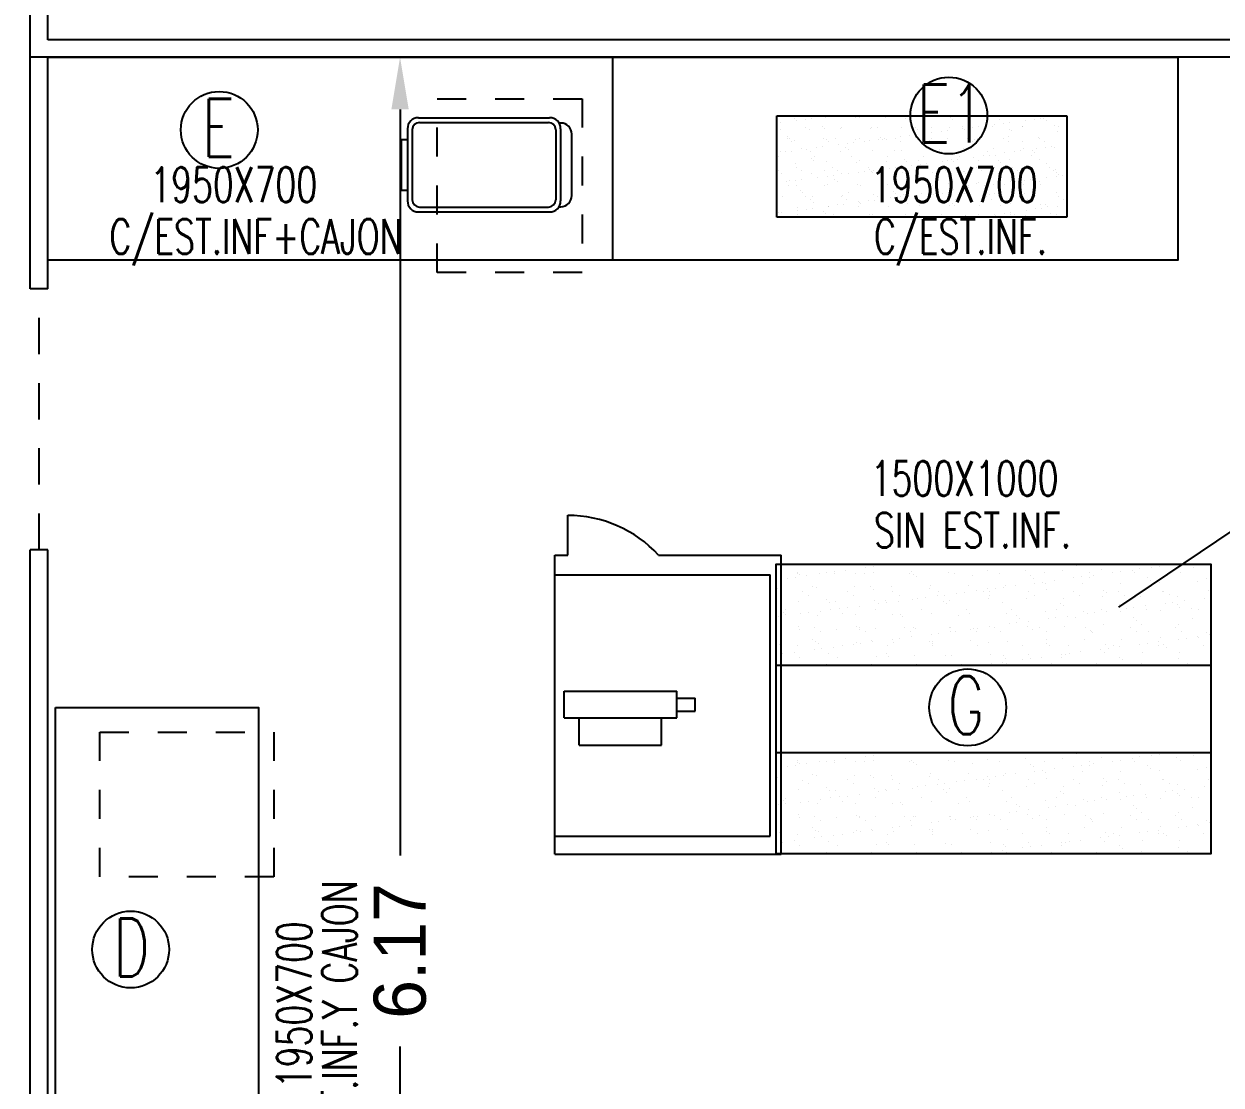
# Model space of a CAD drawing. Header units: metres. Extents: x 95 to 486, y 2972 to 3465.
# Drawn here: x 186.815 to 190.947, y 3235.256 to 3238.919 of the extents above; entities that cross this region are included whole.
import ezdxf

# ---------------------------------------------------------------- set-up
doc = ezdxf.new("R2010")
doc.units = ezdxf.units.M
doc.linetypes.add('HIDDEN', pattern=[0.375, 0.25, -0.125])
doc.linetypes.add('HIDDEN2', pattern=[0.1875, 0.125, -0.0625])
for name, color, linetype in [('0_CAMARAS', 4, 'Continuous'), ('0_HOJA-CARATULA', 7, 'Continuous'), ('C_COTAS', 5, 'Continuous'), ('E_INOXIGAS', 1, 'Continuous'), ('T_ITEMS', 142, 'Continuous')]:
    doc.layers.add(name, color=color, linetype=linetype)
doc.styles.add('ROMANS', font='romans.shx', dxfattribs={"width": 0.8, "height": 0.15})
doc.dimstyles.new('STANDARD$0', dxfattribs={"dimtxt": 0.2, "dimasz": 0.18, "dimexe": 0.18, "dimexo": 0.0625, "dimgap": 0.09, "dimtad": 0, "dimzin": 0, "dimdsep": 46, "dimtxsty": 'ROMANS', "dimblk": 'OBLIQUE', "dimsah": 1, "dimcen": 0.09, "dimse1": 1, "dimse2": 1, "dimadec": 0, "dimazin": 0, "dimtfac": 1, "dimtofl": 0, "dimtmove": 0, "dimatfit": 3, "dimldrblk": 'OBLIQUE', "dimfxl": 1, "dimtolj": 1, "dimtzin": 0, "dimarcsym": 0})

# ---------------------------------------------------------------- blocks, each defined once
blk = doc.blocks.new('*D205')
at = {"layer": 'C_COTAS', "color": 0, "lineweight": -2, "transparency": 16777216}
for p, q in [((188.443, 3238.8036), (187.9334, 3238.8036)), ((188.1134, 3238.6236), (188.1134, 3236.0486)), ((188.1134, 3232.8136), (188.1134, 3235.3886)), ((188.443, 3232.6336), (187.9334, 3232.6336))]:
    blk.add_line(p, q, dxfattribs=at)
at = {"layer": 'C_COTAS', "color": 0, "transparency": 16777216}
for points in [[(188.0834, 3238.6236), (188.1434, 3238.6236), (188.1134, 3238.8036)], [(188.0834, 3232.8136), (188.1434, 3232.8136), (188.1134, 3232.6336)]]:
    blk.add_solid(points, dxfattribs=at)
at = {"layer": 'DEFPOINTS', "color": 0, "transparency": 16777216}
for p in [(188.1134, 3238.8036), (188.5055, 3238.8036), (188.5055, 3232.6336)]:
    blk.add_point(p, dxfattribs=at)
at = {"layer": 'C_COTAS', "color": 0, "transparency": 16777216, "insert": (188.1134, 3235.7186), "char_height": 0.18, "attachment_point": 5, "rotation": 90}
blk.add_mtext('\\A1;6.17', dxfattribs=at)
blk = doc.blocks.new('*X14')
at = {"color": 0}
for p, q in [((1.2002, 1.3231), (1.2002, 1.3231)), ((1.2408, 1.3285), (1.2408, 1.3285)), ((1.3087, 1.3374), (1.3087, 1.3374)), ((1.3348, 1.3408), (1.3348, 1.3408)), ((1.3754, 1.3462), (1.3754, 1.3462)), ((1.4668, 1.323), (1.4668, 1.323)), ((1.5947, 1.3224), (1.5947, 1.3224)), ((1.7297, 1.3273), (1.7297, 1.3273)), ((1.8606, 1.3289), (1.8606, 1.3289)), ((1.9885, 1.3283), (1.9885, 1.3283)), ((2.0383, 1.3449), (2.0383, 1.3449)), ((2.1235, 1.3332), (2.1235, 1.3332)), ((2.1884, 1.3238), (2.1884, 1.3238)), ((2.229, 1.3291), (2.229, 1.3291)), ((2.2321, 1.3489), (2.2321, 1.3489)), ((2.2544, 1.3348), (2.2544, 1.3348)), ((2.2969, 1.3381), (2.2969, 1.3381)), ((2.323, 1.3415), (2.323, 1.3415)), ((2.3636, 1.3468), (2.3636, 1.3468)), ((2.3823, 1.3342), (2.3823, 1.3342)), ((2.4322, 1.3472), (2.4322, 1.3472)), ((2.4414, 1.3388), (2.4414, 1.3388)), ((1.0396, 1.302), (1.0396, 1.302)), ((1.0656, 1.3054), (1.0656, 1.3054)), ((1.0726, 1.3217), (1.0726, 1.3217)), ((1.0729, 1.3171), (1.0729, 1.3171)), ((1.0818, 1.3133), (1.0818, 1.3133)), ((1.1062, 1.3108), (1.1062, 1.3108)), ((1.1484, 1.3183), (1.1484, 1.3183)), ((1.1741, 1.3197), (1.1741, 1.3197)), ((1.2008, 1.3165), (1.2008, 1.3165)), ((1.2757, 1.3173), (1.2757, 1.3173)), ((1.3041, 1.3186), (1.3041, 1.3186)), ((1.3359, 1.3213), (1.3359, 1.3213)), ((1.4598, 1.3189), (1.4598, 1.3189)), ((1.4757, 1.3156), (1.4757, 1.3156)), ((1.4849, 1.3072), (1.4849, 1.3072)), ((1.6155, 1.3191), (1.6155, 1.3191)), ((1.6787, 1.3112), (1.6787, 1.3112)), ((1.7712, 1.3194), (1.7712, 1.3194)), ((1.8788, 1.3095), (1.8788, 1.3095)), ((1.888, 1.301), (1.888, 1.301)), ((1.8932, 1.2849), (1.8932, 1.2849)), ((1.9192, 1.2883), (1.9192, 1.2883)), ((1.9269, 1.3197), (1.9269, 1.3197)), ((1.9282, 1.282), (1.9282, 1.282)), ((1.9599, 1.2937), (1.9599, 1.2937)), ((2.0278, 1.3026), (2.0278, 1.3026)), ((2.0538, 1.306), (2.0538, 1.306)), ((2.0591, 1.2837), (2.0591, 1.2837)), ((2.0818, 1.305), (2.0818, 1.305)), ((2.0826, 1.32), (2.0826, 1.32)), ((2.0944, 1.3114), (2.0944, 1.3114)), ((2.1624, 1.3203), (2.1624, 1.3203)), ((2.187, 1.2831), (2.187, 1.2831)), ((2.2383, 1.3203), (2.2383, 1.3203)), ((2.2819, 1.3033), (2.2819, 1.3033)), ((2.2911, 1.2949), (2.2911, 1.2949)), ((2.322, 1.288), (2.322, 1.288)), ((2.394, 1.3206), (2.394, 1.3206)), ((2.4529, 1.2896), (2.4529, 1.2896)), ((2.4849, 1.2989), (2.4849, 1.2989)), ((1.0055, 1.2653), (1.0055, 1.2653)), ((1.0918, 1.2549), (1.0918, 1.2549)), ((1.1128, 1.2414), (1.1128, 1.2414)), ((1.1253, 1.2734), (1.1253, 1.2734)), ((1.1405, 1.2702), (1.1405, 1.2702)), ((1.2475, 1.2552), (1.2475, 1.2552)), ((1.2685, 1.2417), (1.2685, 1.2417)), ((1.2714, 1.2719), (1.2714, 1.2719)), ((1.3254, 1.2717), (1.3254, 1.2717)), ((1.3346, 1.2633), (1.3346, 1.2633)), ((1.3993, 1.2713), (1.3993, 1.2713)), ((1.4032, 1.2554), (1.4032, 1.2554)), ((1.4243, 1.242), (1.4243, 1.242)), ((1.5284, 1.2673), (1.5284, 1.2673)), ((1.5344, 1.2761), (1.5344, 1.2761)), ((1.5561, 1.2405), (1.5561, 1.2405)), ((1.5589, 1.2557), (1.5589, 1.2557)), ((1.58, 1.2423), (1.58, 1.2423)), ((1.624, 1.2495), (1.624, 1.2495)), ((1.65, 1.2529), (1.65, 1.2529)), ((1.6652, 1.2778), (1.6652, 1.2778)), ((1.6907, 1.2582), (1.6907, 1.2582)), ((1.7146, 1.256), (1.7146, 1.256)), ((1.7285, 1.2656), (1.7285, 1.2656)), ((1.7357, 1.2426), (1.7357, 1.2426)), ((1.7377, 1.2571), (1.7377, 1.2571)), ((1.7586, 1.2672), (1.7586, 1.2672)), ((1.7846, 1.2706), (1.7846, 1.2706)), ((1.7932, 1.2772), (1.7932, 1.2772)), ((1.8253, 1.276), (1.8253, 1.276)), ((1.8703, 1.2563), (1.8703, 1.2563)), ((1.8914, 1.2429), (1.8914, 1.2429)), ((1.9315, 1.2612), (1.9315, 1.2612)), ((2.026, 1.2566), (2.026, 1.2566)), ((2.0471, 1.2431), (2.0471, 1.2431)), ((2.1316, 1.2594), (2.1316, 1.2594)), ((2.1408, 1.251), (2.1408, 1.251)), ((2.1817, 1.2569), (2.1817, 1.2569)), ((2.2028, 1.2434), (2.2028, 1.2434)), ((2.3346, 1.255), (2.3346, 1.255)), ((2.3374, 1.2571), (2.3374, 1.2571)), ((2.3585, 1.2437), (2.3585, 1.2437)), ((2.4931, 1.2574), (2.4931, 1.2574)), ((1.0761, 1.2207), (1.0761, 1.2207)), ((1.1751, 1.2278), (1.1751, 1.2278)), ((1.1843, 1.2194), (1.1843, 1.2194)), ((1.204, 1.2201), (1.204, 1.2201)), ((1.2463, 1.1997), (1.2463, 1.1997)), ((1.2869, 1.2051), (1.2869, 1.2051)), ((1.339, 1.225), (1.339, 1.225)), ((1.3548, 1.214), (1.3548, 1.214)), ((1.3781, 1.2234), (1.3781, 1.2234)), ((1.3809, 1.2175), (1.3809, 1.2175)), ((1.4215, 1.2228), (1.4215, 1.2228)), ((1.4699, 1.2267), (1.4699, 1.2267)), ((1.4894, 1.2317), (1.4894, 1.2317)), ((1.5154, 1.2352), (1.5154, 1.2352)), ((1.5782, 1.2217), (1.5782, 1.2217)), ((1.5874, 1.2133), (1.5874, 1.2133)), ((1.5978, 1.226), (1.5978, 1.226)), ((1.7329, 1.2309), (1.7329, 1.2309)), ((1.7812, 1.2173), (1.7812, 1.2173)), ((1.8637, 1.2326), (1.8637, 1.2326)), ((1.9813, 1.2156), (1.9813, 1.2156)), ((1.9905, 1.2071), (1.9905, 1.2071)), ((1.9916, 1.232), (1.9916, 1.232)), ((2.1267, 1.2368), (2.1267, 1.2368)), ((2.1843, 1.2111), (2.1843, 1.2111)), ((2.2345, 1.2004), (2.2345, 1.2004)), ((2.2576, 1.2385), (2.2576, 1.2385)), ((2.2751, 1.2057), (2.2751, 1.2057)), ((2.343, 1.2147), (2.343, 1.2147)), ((2.3691, 1.2181), (2.3691, 1.2181)), ((2.3844, 1.2094), (2.3844, 1.2094)), ((2.3855, 1.2379), (2.3855, 1.2379)), ((2.3936, 1.201), (2.3936, 1.201)), ((2.4097, 1.2234), (2.4097, 1.2234)), ((2.4776, 1.2324), (2.4776, 1.2324)), ((1.0086, 1.169), (1.0086, 1.169)), ((1.0177, 1.1696), (1.0177, 1.1696)), ((1.0248, 1.184), (1.0248, 1.184)), ((1.033, 1.1928), (1.033, 1.1928)), ((1.034, 1.1755), (1.034, 1.1755)), ((1.0857, 1.1786), (1.0857, 1.1786)), ((1.1117, 1.182), (1.1117, 1.182)), ((1.1437, 1.1739), (1.1437, 1.1739)), ((1.1523, 1.1874), (1.1523, 1.1874)), ((1.1887, 1.1931), (1.1887, 1.1931)), ((1.2202, 1.1963), (1.2202, 1.1963)), ((1.2278, 1.1795), (1.2278, 1.1795)), ((1.2746, 1.1755), (1.2746, 1.1755)), ((1.3445, 1.1934), (1.3445, 1.1934)), ((1.4025, 1.1749), (1.4025, 1.1749)), ((1.4279, 1.1778), (1.4279, 1.1778)), ((1.4371, 1.1694), (1.4371, 1.1694)), ((1.5002, 1.1937), (1.5002, 1.1937)), ((1.5375, 1.1798), (1.5375, 1.1798)), ((1.6309, 1.1734), (1.6309, 1.1734)), ((1.6559, 1.1939), (1.6559, 1.1939)), ((1.6684, 1.1814), (1.6684, 1.1814)), ((1.7963, 1.1808), (1.7963, 1.1808)), ((1.8116, 1.1942), (1.8116, 1.1942)), ((1.831, 1.1717), (1.831, 1.1717)), ((1.8402, 1.1632), (1.8402, 1.1632)), ((1.9313, 1.1857), (1.9313, 1.1857)), ((1.9393, 1.1615), (1.9393, 1.1615)), ((1.9653, 1.1649), (1.9653, 1.1649)), ((1.9673, 1.1945), (1.9673, 1.1945)), ((2.006, 1.1703), (2.006, 1.1703)), ((2.034, 1.1673), (2.034, 1.1673)), ((2.0622, 1.1874), (2.0622, 1.1874)), ((2.0739, 1.1792), (2.0739, 1.1792)), ((2.0999, 1.1827), (2.0999, 1.1827)), ((2.123, 1.1948), (2.123, 1.1948)), ((2.1405, 1.188), (2.1405, 1.188)), ((2.1901, 1.1868), (2.1901, 1.1868)), ((2.2085, 1.197), (2.2085, 1.197)), ((2.2341, 1.1655), (2.2341, 1.1655)), ((2.2433, 1.1571), (2.2433, 1.1571)), ((2.2787, 1.1951), (2.2787, 1.1951)), ((2.3252, 1.1916), (2.3252, 1.1916)), ((2.4344, 1.1954), (2.4344, 1.1954)), ((2.4371, 1.1611), (2.4371, 1.1611)), ((2.4561, 1.1933), (2.4561, 1.1933)), ((1.0775, 1.1356), (1.0775, 1.1356)), ((1.0792, 1.1244), (1.0792, 1.1244)), ((1.1321, 1.1297), (1.1321, 1.1297)), ((1.1532, 1.1162), (1.1532, 1.1162)), ((1.2071, 1.1238), (1.2071, 1.1238)), ((1.2776, 1.1339), (1.2776, 1.1339)), ((1.2868, 1.1255), (1.2868, 1.1255)), ((1.2878, 1.13), (1.2878, 1.13)), ((1.3089, 1.1165), (1.3089, 1.1165)), ((1.3422, 1.1286), (1.3422, 1.1286)), ((1.4436, 1.1302), (1.4436, 1.1302)), ((1.4646, 1.1168), (1.4646, 1.1168)), ((1.4731, 1.1303), (1.4731, 1.1303)), ((1.4806, 1.1295), (1.4806, 1.1295)), ((1.5993, 1.1305), (1.5993, 1.1305)), ((1.601, 1.1297), (1.601, 1.1297)), ((1.6022, 1.1171), (1.6022, 1.1171)), ((1.6203, 1.1171), (1.6203, 1.1171)), ((1.6701, 1.1261), (1.6701, 1.1261)), ((1.6807, 1.1278), (1.6807, 1.1278)), ((1.6899, 1.1193), (1.6899, 1.1193)), ((1.6961, 1.1295), (1.6961, 1.1295)), ((1.736, 1.1346), (1.736, 1.1346)), ((1.7368, 1.1349), (1.7368, 1.1349)), ((1.755, 1.1308), (1.755, 1.1308)), ((1.7761, 1.1174), (1.7761, 1.1174)), ((1.8047, 1.1438), (1.8047, 1.1438)), ((1.8307, 1.1472), (1.8307, 1.1472)), ((1.8669, 1.1362), (1.8669, 1.1362)), ((1.8714, 1.1526), (1.8714, 1.1526)), ((1.8837, 1.1234), (1.8837, 1.1234)), ((1.9107, 1.1311), (1.9107, 1.1311)), ((1.9318, 1.1177), (1.9318, 1.1177)), ((1.9948, 1.1356), (1.9948, 1.1356)), ((2.0664, 1.1314), (2.0664, 1.1314)), ((2.0838, 1.1217), (2.0838, 1.1217)), ((2.0875, 1.1179), (2.0875, 1.1179)), ((2.1298, 1.1405), (2.1298, 1.1405)), ((2.2221, 1.1317), (2.2221, 1.1317)), ((2.2432, 1.1182), (2.2432, 1.1182)), ((2.2607, 1.1422), (2.2607, 1.1422)), ((2.2868, 1.1172), (2.2868, 1.1172)), ((2.3778, 1.1319), (2.3778, 1.1319)), ((2.3886, 1.1415), (2.3886, 1.1415)), ((2.3989, 1.1185), (2.3989, 1.1185)), ((2.4869, 1.1155), (2.4869, 1.1155)), ((1.1273, 1.09), (1.1273, 1.09)), ((1.1365, 1.0816), (1.1365, 1.0816)), ((1.1468, 1.0775), (1.1468, 1.0775)), ((1.2777, 1.0792), (1.2777, 1.0792)), ((1.2924, 1.0763), (1.2924, 1.0763)), ((1.3303, 1.0856), (1.3303, 1.0856)), ((1.333, 1.0817), (1.333, 1.0817)), ((1.4009, 1.0906), (1.4009, 1.0906)), ((1.4056, 1.0786), (1.4056, 1.0786)), ((1.427, 1.0941), (1.427, 1.0941)), ((1.4676, 1.0994), (1.4676, 1.0994)), ((1.5304, 1.0839), (1.5304, 1.0839)), ((1.5355, 1.1084), (1.5355, 1.1084)), ((1.5396, 1.0755), (1.5396, 1.0755)), ((1.5407, 1.0834), (1.5407, 1.0834)), ((1.5615, 1.1118), (1.5615, 1.1118)), ((1.6715, 1.0851), (1.6715, 1.0851)), ((1.7334, 1.0795), (1.7334, 1.0795)), ((1.7995, 1.0845), (1.7995, 1.0845)), ((1.9335, 1.0778), (1.9335, 1.0778)), ((1.9345, 1.0894), (1.9345, 1.0894)), ((2.0654, 1.091), (2.0654, 1.091)), ((2.093, 1.1132), (2.093, 1.1132)), ((2.1933, 1.0904), (2.1933, 1.0904)), ((2.2806, 1.077), (2.2806, 1.077)), ((2.3212, 1.0823), (2.3212, 1.0823)), ((2.3283, 1.0953), (2.3283, 1.0953)), ((2.3891, 1.0913), (2.3891, 1.0913)), ((2.4152, 1.0947), (2.4152, 1.0947)), ((2.4558, 1.1001), (2.4558, 1.1001)), ((2.4592, 1.097), (2.4592, 1.097)), ((2.4961, 1.1071), (2.4961, 1.1071)), ((1.0118, 1.0727), (1.0118, 1.0727)), ((1.0232, 1.0409), (1.0232, 1.0409)), ((1.0638, 1.0463), (1.0638, 1.0463)), ((1.0734, 1.0676), (1.0734, 1.0676)), ((1.1318, 1.0552), (1.1318, 1.0552)), ((1.1578, 1.0586), (1.1578, 1.0586)), ((1.18, 1.0417), (1.18, 1.0417)), ((1.1984, 1.064), (1.1984, 1.064)), ((1.2291, 1.0679), (1.2291, 1.0679)), ((1.2663, 1.0729), (1.2663, 1.0729)), ((1.3801, 1.04), (1.3801, 1.04)), ((1.3848, 1.0682), (1.3848, 1.0682)), ((1.4762, 1.034), (1.4762, 1.034)), ((1.5405, 1.0685), (1.5405, 1.0685)), ((1.5831, 1.0356), (1.5831, 1.0356)), ((1.6041, 1.0334), (1.6041, 1.0334)), ((1.6962, 1.0687), (1.6962, 1.0687)), ((1.7392, 1.0382), (1.7392, 1.0382)), ((1.7832, 1.0339), (1.7832, 1.0339)), ((1.852, 1.069), (1.852, 1.069)), ((1.87, 1.0399), (1.87, 1.0399)), ((1.9427, 1.0693), (1.9427, 1.0693)), ((1.9854, 1.0381), (1.9854, 1.0381)), ((1.9979, 1.0393), (1.9979, 1.0393)), ((2.0077, 1.0693), (2.0077, 1.0693)), ((2.0114, 1.0416), (2.0114, 1.0416)), ((2.0521, 1.0469), (2.0521, 1.0469)), ((2.12, 1.0558), (2.12, 1.0558)), ((2.133, 1.0441), (2.133, 1.0441)), ((2.1365, 1.0733), (2.1365, 1.0733)), ((2.146, 1.0593), (2.146, 1.0593)), ((2.1634, 1.0696), (2.1634, 1.0696)), ((2.1866, 1.0646), (2.1866, 1.0646)), ((2.2546, 1.0736), (2.2546, 1.0736)), ((2.2639, 1.0458), (2.2639, 1.0458)), ((2.3191, 1.0699), (2.3191, 1.0699)), ((2.3366, 1.0716), (2.3366, 1.0716)), ((2.3458, 1.0632), (2.3458, 1.0632)), ((2.3918, 1.0452), (2.3918, 1.0452)), ((2.4748, 1.0701), (2.4748, 1.0701)), ((1.0168, 1.0042), (1.0168, 1.0042)), ((1.0824, 1.0281), (1.0824, 1.0281)), ((1.1725, 1.0045), (1.1725, 1.0045)), ((1.2103, 1.0274), (1.2103, 1.0274)), ((1.3282, 1.0048), (1.3282, 1.0048)), ((1.3453, 1.0323), (1.3453, 1.0323)), ((1.3893, 1.0316), (1.3893, 1.0316)), ((1.4839, 1.005), (1.4839, 1.005)), ((1.6396, 1.0053), (1.6396, 1.0053)), ((1.7162, 1.0027), (1.7162, 1.0027)), ((1.7422, 1.0061), (1.7422, 1.0061)), ((1.7829, 1.0115), (1.7829, 1.0115)), ((1.7924, 1.0254), (1.7924, 1.0254)), ((1.7953, 1.0056), (1.7953, 1.0056)), ((1.8508, 1.0204), (1.8508, 1.0204)), ((1.8768, 1.0238), (1.8768, 1.0238)), ((1.9175, 1.0292), (1.9175, 1.0292)), ((1.9511, 1.0059), (1.9511, 1.0059)), ((1.9862, 1.0295), (1.9862, 1.0295)), ((2.1068, 1.0062), (2.1068, 1.0062)), ((2.1863, 1.0277), (2.1863, 1.0277)), ((2.1955, 1.0193), (2.1955, 1.0193)), ((2.2625, 1.0065), (2.2625, 1.0065)), ((2.3893, 1.0233), (2.3893, 1.0233)), ((2.4182, 1.0067), (2.4182, 1.0067)), ((2.4624, 1.0006), (2.4624, 1.0006))]:
    blk.add_line(p, q, dxfattribs=at)
blk = doc.blocks.new('Tc150')
at = {"color": 40}
blk.add_lwpolyline([(-0.7239, -0.1794), (-0.7239, 0.1706), (0.7761, 0.1706), (0.7761, -0.1794)], close=True, dxfattribs=at)
at = {"color": 9}
blk.add_blockref('*X14', (-1.7239, -1.1794), dxfattribs=at)

msp = doc.modelspace()

# ---------------------------------------------------------------- linework, layer by layer
at = {"layer": '0_CAMARAS'}
for p, q in [((186.8374, 3238.0036), (186.8374, 3245.0036)), ((186.8974, 3238.8636), (186.8974, 3244.9436)), ((191.0774, 3238.8636), (186.8974, 3238.8636)), ((191.0774, 3238.8036), (186.8374, 3238.8036)), ((186.8974, 3238.0036), (186.8974, 3238.8036)), ((186.8974, 3238.0036), (186.8374, 3238.0036)), ((186.8374, 3232.1053), (186.8374, 3237.1036)), ((186.8974, 3237.1036), (186.8374, 3237.1036)), ((186.8974, 3232.6336), (186.8974, 3237.1036))]:
    msp.add_line(p, q, dxfattribs=at)
at = {"layer": '0_CAMARAS', "color": 3, "linetype": 'HIDDEN2'}
msp.add_line((186.8674, 3237.1036), (186.8674, 3238.0036), dxfattribs=at)
at = {"layer": '0_CAMARAS', "color": 5}
msp.add_line((192.0616, 3237.8962), (190.5926, 3236.9052), dxfattribs=at)
at = {"layer": '0_HOJA-CARATULA'}
msp.add_circle((196.2281, 3222.4589), 101.1095, dxfattribs=at)
at = {"layer": 'E_INOXIGAS'}
for p, q in [((188.8466, 3238.8036), (188.8466, 3238.1036)), ((188.6921, 3237.0852), (188.6921, 3237.2223)), ((188.6474, 3237.0852), (188.6921, 3237.0852)), ((188.6474, 3237.0167), (188.6474, 3237.0852)), ((189.0055, 3237.0852), (189.4284, 3237.0852)), ((189.4284, 3236.0524), (189.4284, 3237.0852)), ((188.6474, 3236.1145), (188.6474, 3237.0167)), ((188.6474, 3237.0167), (189.3902, 3237.0167)), ((189.3902, 3236.1145), (189.3902, 3237.0167)), ((188.6793, 3236.6152), (189.0682, 3236.6152)), ((188.6793, 3236.5227), (188.6793, 3236.6152)), ((189.0682, 3236.5227), (189.0682, 3236.6152)), ((189.0682, 3236.5913), (189.1319, 3236.5913)), ((189.1319, 3236.5466), (189.1319, 3236.5913)), ((188.6793, 3236.5227), (189.0682, 3236.5227)), ((188.7319, 3236.4285), (188.7319, 3236.5227)), ((189.0156, 3236.4285), (189.0156, 3236.5227)), ((189.0682, 3236.5466), (189.1319, 3236.5466)), ((188.7319, 3236.4285), (189.0156, 3236.4285)), ((188.6474, 3236.1145), (189.3902, 3236.1145)), ((188.6474, 3236.0524), (188.6474, 3236.1145)), ((188.6474, 3236.0524), (189.4284, 3236.0524))]:
    msp.add_line(p, q, dxfattribs=at)
at = {"layer": 'E_INOXIGAS', "color": 2}
for p, q in [((188.1771, 3238.5949), (188.6294, 3238.5949)), ((188.1809, 3238.5783), (188.6255, 3238.5783)), ((188.6619, 3238.5766), (188.6684, 3238.5766)), ((188.1389, 3238.5567), (188.1389, 3238.3076)), ((188.1555, 3238.5529), (188.1555, 3238.3115)), ((188.6509, 3238.5529), (188.6509, 3238.3115)), ((188.6676, 3238.5567), (188.6676, 3238.3076)), ((188.706, 3238.3259), (188.706, 3238.5384)), ((188.1187, 3238.3448), (188.1187, 3238.5195)), ((188.1187, 3238.5195), (188.1389, 3238.5195)), ((188.1187, 3238.3448), (188.1389, 3238.3448)), ((188.6619, 3238.2877), (188.668, 3238.2877)), ((188.6676, 3238.2877), (188.668, 3238.2877)), ((188.1771, 3238.2694), (188.6294, 3238.2694)), ((188.1809, 3238.2861), (188.6255, 3238.2861))]:
    msp.add_line(p, q, dxfattribs=at)
at = {"layer": 'E_INOXIGAS', "color": 5}
for p, q in [((189.4142, 3238.6013), (190.4142, 3238.6013)), ((189.4142, 3238.2513), (189.4142, 3238.6013)), ((189.4264, 3238.5784), (189.4264, 3238.5784)), ((189.4735, 3238.5923), (189.4735, 3238.5923)), ((189.4808, 3238.5855), (189.4808, 3238.5855)), ((189.5133, 3238.5898), (189.5133, 3238.5898)), ((189.5341, 3238.5926), (189.5341, 3238.5926)), ((189.5356, 3238.5975), (189.5356, 3238.5975)), ((189.5815, 3238.5962), (189.5815, 3238.5962)), ((189.5884, 3238.5997), (189.5884, 3238.5997)), ((189.6838, 3238.5957), (189.6838, 3238.5957)), ((189.6907, 3238.6007), (189.6907, 3238.6007)), ((189.698, 3238.5939), (189.698, 3238.5939)), ((189.7885, 3238.5971), (189.7885, 3238.5971)), ((189.8581, 3238.5926), (189.8581, 3238.5926)), ((189.8966, 3238.6009), (189.8966, 3238.6009)), ((189.9989, 3238.6005), (189.9989, 3238.6005)), ((190.0131, 3238.5958), (190.0131, 3238.5958)), ((190.0205, 3238.589), (190.0205, 3238.589)), ((190.1806, 3238.5877), (190.1806, 3238.5877)), ((190.217, 3238.5789), (190.217, 3238.5789)), ((190.2713, 3238.5861), (190.2713, 3238.5861)), ((190.3039, 3238.5903), (190.3039, 3238.5903)), ((190.3247, 3238.5931), (190.3247, 3238.5931)), ((190.3356, 3238.5909), (190.3356, 3238.5909)), ((190.343, 3238.5841), (190.343, 3238.5841)), ((190.379, 3238.6002), (190.379, 3238.6002)), ((190.4142, 3238.6013), (190.4142, 3238.2513)), ((189.4154, 3238.5624), (189.4154, 3238.5624)), ((189.4252, 3238.5553), (189.4252, 3238.5553)), ((189.5129, 3238.5618), (189.5129, 3238.5618)), ((189.5275, 3238.5548), (189.5275, 3238.5548)), ((189.5704, 3238.5656), (189.5704, 3238.5656)), ((189.5778, 3238.5588), (189.5778, 3238.5588)), ((189.6323, 3238.5561), (189.6323, 3238.5561)), ((189.6374, 3238.562), (189.6374, 3238.562)), ((189.7379, 3238.5575), (189.7379, 3238.5575)), ((189.7403, 3238.56), (189.7403, 3238.56)), ((189.762, 3238.5622), (189.762, 3238.5622)), ((189.8426, 3238.5596), (189.8426, 3238.5596)), ((189.8866, 3238.5625), (189.8866, 3238.5625)), ((189.8929, 3238.5607), (189.8929, 3238.5607)), ((189.894, 3238.5364), (189.894, 3238.5364)), ((189.9003, 3238.5539), (189.9003, 3238.5539)), ((189.9473, 3238.5609), (189.9473, 3238.5609)), ((189.9483, 3238.5435), (189.9483, 3238.5435)), ((189.9809, 3238.5478), (189.9809, 3238.5478)), ((190.0017, 3238.5506), (190.0017, 3238.5506)), ((190.0111, 3238.5627), (190.0111, 3238.5627)), ((190.0554, 3238.5648), (190.0554, 3238.5648)), ((190.056, 3238.5577), (190.056, 3238.5577)), ((190.0603, 3238.5526), (190.0603, 3238.5526)), ((190.0885, 3238.562), (190.0885, 3238.562)), ((190.1093, 3238.5647), (190.1093, 3238.5647)), ((190.1357, 3238.5629), (190.1357, 3238.5629)), ((190.1577, 3238.5643), (190.1577, 3238.5643)), ((190.1637, 3238.5719), (190.1637, 3238.5719)), ((190.1962, 3238.5762), (190.1962, 3238.5762)), ((190.2154, 3238.5558), (190.2154, 3238.5558)), ((190.2227, 3238.549), (190.2227, 3238.549)), ((190.2603, 3238.5631), (190.2603, 3238.5631)), ((190.2624, 3238.5656), (190.2624, 3238.5656)), ((190.3704, 3238.5695), (190.3704, 3238.5695)), ((190.3828, 3238.5476), (190.3828, 3238.5476)), ((190.3848, 3238.5634), (190.3848, 3238.5634)), ((189.449, 3238.5229), (189.449, 3238.5229)), ((189.4502, 3238.5305), (189.4502, 3238.5305)), ((189.4576, 3238.5237), (189.4576, 3238.5237)), ((189.4659, 3238.5121), (189.4659, 3238.5121)), ((189.476, 3238.5152), (189.476, 3238.5152)), ((189.5736, 3238.5231), (189.5736, 3238.5231)), ((189.584, 3238.5191), (189.584, 3238.5191)), ((189.5905, 3238.5124), (189.5905, 3238.5124)), ((189.6176, 3238.5224), (189.6176, 3238.5224)), ((189.6253, 3238.501), (189.6253, 3238.501)), ((189.6578, 3238.5053), (189.6578, 3238.5053)), ((189.6787, 3238.508), (189.6787, 3238.508)), ((189.6863, 3238.5186), (189.6863, 3238.5186)), ((189.6982, 3238.5233), (189.6982, 3238.5233)), ((189.715, 3238.5126), (189.715, 3238.5126)), ((189.733, 3238.5152), (189.733, 3238.5152)), ((189.7655, 3238.5195), (189.7655, 3238.5195)), ((189.7727, 3238.5256), (189.7727, 3238.5256)), ((189.78, 3238.5188), (189.78, 3238.5188)), ((189.7863, 3238.5222), (189.7863, 3238.5222)), ((189.791, 3238.52), (189.791, 3238.52)), ((189.8227, 3238.5236), (189.8227, 3238.5236)), ((189.8396, 3238.5128), (189.8396, 3238.5128)), ((189.8407, 3238.5294), (189.8407, 3238.5294)), ((189.8732, 3238.5336), (189.8732, 3238.5336)), ((189.8991, 3238.5239), (189.8991, 3238.5239)), ((189.9401, 3238.5174), (189.9401, 3238.5174)), ((189.9473, 3238.5238), (189.9473, 3238.5238)), ((189.9642, 3238.513), (189.9642, 3238.513)), ((190.0014, 3238.5234), (190.0014, 3238.5234)), ((190.0719, 3238.524), (190.0719, 3238.524)), ((190.0887, 3238.5133), (190.0887, 3238.5133)), ((190.0951, 3238.5207), (190.0951, 3238.5207)), ((190.1025, 3238.5139), (190.1025, 3238.5139)), ((190.1061, 3238.5247), (190.1061, 3238.5247)), ((190.1964, 3238.5242), (190.1964, 3238.5242)), ((190.2133, 3238.5135), (190.2133, 3238.5135)), ((190.2141, 3238.5286), (190.2141, 3238.5286)), ((190.2626, 3238.5125), (190.2626, 3238.5125)), ((190.3165, 3238.5281), (190.3165, 3238.5281)), ((190.321, 3238.5245), (190.321, 3238.5245)), ((190.3379, 3238.5137), (190.3379, 3238.5137)), ((190.3616, 3238.4944), (190.3616, 3238.4944)), ((189.4206, 3238.4614), (189.4206, 3238.4614)), ((189.4277, 3238.4782), (189.4277, 3238.4782)), ((189.4425, 3238.4769), (189.4425, 3238.4769)), ((189.4633, 3238.4797), (189.4633, 3238.4797)), ((189.4974, 3238.4873), (189.4974, 3238.4873)), ((189.5177, 3238.4868), (189.5177, 3238.4868)), ((189.5301, 3238.4777), (189.5301, 3238.4777)), ((189.5322, 3238.4554), (189.5322, 3238.4554)), ((189.5452, 3238.4616), (189.5452, 3238.4616)), ((189.5502, 3238.4911), (189.5502, 3238.4911)), ((189.571, 3238.4939), (189.571, 3238.4939)), ((189.6348, 3238.4791), (189.6348, 3238.4791)), ((189.6524, 3238.4905), (189.6524, 3238.4905)), ((189.6598, 3238.4837), (189.6598, 3238.4837)), ((189.6697, 3238.4618), (189.6697, 3238.4618)), ((189.7428, 3238.483), (189.7428, 3238.483)), ((189.7943, 3238.4621), (189.7943, 3238.4621)), ((189.8198, 3238.4823), (189.8198, 3238.4823)), ((189.8451, 3238.4825), (189.8451, 3238.4825)), ((189.9189, 3238.4623), (189.9189, 3238.4623)), ((189.9498, 3238.4838), (189.9498, 3238.4838)), ((189.9749, 3238.4856), (189.9749, 3238.4856)), ((189.9823, 3238.4788), (189.9823, 3238.4788)), ((190.0434, 3238.4625), (190.0434, 3238.4625)), ((190.0579, 3238.4877), (190.0579, 3238.4877)), ((190.0929, 3238.459), (190.0929, 3238.459)), ((190.1254, 3238.4633), (190.1254, 3238.4633)), ((190.1423, 3238.4774), (190.1423, 3238.4774)), ((190.1462, 3238.466), (190.1462, 3238.466)), ((190.1602, 3238.4872), (190.1602, 3238.4872)), ((190.168, 3238.4628), (190.168, 3238.4628)), ((190.2006, 3238.4732), (190.2006, 3238.4732)), ((190.2331, 3238.4775), (190.2331, 3238.4775)), ((190.2539, 3238.4802), (190.2539, 3238.4802)), ((190.2649, 3238.4886), (190.2649, 3238.4886)), ((190.2926, 3238.463), (190.2926, 3238.463)), ((190.2974, 3238.4806), (190.2974, 3238.4806)), ((190.3047, 3238.4739), (190.3047, 3238.4739)), ((190.3082, 3238.4873), (190.3082, 3238.4873)), ((190.3407, 3238.4916), (190.3407, 3238.4916)), ((190.3729, 3238.4924), (190.3729, 3238.4924)), ((189.4193, 3238.4135), (189.4193, 3238.4135)), ((189.4785, 3238.4382), (189.4785, 3238.4382)), ((189.4813, 3238.4227), (189.4813, 3238.4227)), ((189.4982, 3238.412), (189.4982, 3238.412)), ((189.5395, 3238.4486), (189.5395, 3238.4486)), ((189.5793, 3238.4121), (189.5793, 3238.4121)), ((189.5865, 3238.4421), (189.5865, 3238.4421)), ((189.6059, 3238.4229), (189.6059, 3238.4229)), ((189.6228, 3238.4122), (189.6228, 3238.4122)), ((189.6889, 3238.4416), (189.6889, 3238.4416)), ((189.6996, 3238.4472), (189.6996, 3238.4472)), ((189.7305, 3238.4232), (189.7305, 3238.4232)), ((189.7344, 3238.4153), (189.7344, 3238.4153)), ((189.7473, 3238.4124), (189.7473, 3238.4124)), ((189.7699, 3238.4165), (189.7699, 3238.4165)), ((189.7936, 3238.4429), (189.7936, 3238.4429)), ((189.8024, 3238.4208), (189.8024, 3238.4208)), ((189.8232, 3238.4235), (189.8232, 3238.4235)), ((189.8546, 3238.4505), (189.8546, 3238.4505)), ((189.855, 3238.4234), (189.855, 3238.4234)), ((189.862, 3238.4437), (189.862, 3238.4437)), ((189.8719, 3238.4126), (189.8719, 3238.4126)), ((189.8775, 3238.4306), (189.8775, 3238.4306)), ((189.9016, 3238.4468), (189.9016, 3238.4468)), ((189.9101, 3238.4349), (189.9101, 3238.4349)), ((189.9309, 3238.4377), (189.9309, 3238.4377)), ((189.9796, 3238.4236), (189.9796, 3238.4236)), ((189.9852, 3238.4448), (189.9852, 3238.4448)), ((189.9965, 3238.4129), (189.9965, 3238.4129)), ((190.0039, 3238.4463), (190.0039, 3238.4463)), ((190.0177, 3238.4491), (190.0177, 3238.4491)), ((190.0221, 3238.4423), (190.0221, 3238.4423)), ((190.0386, 3238.4518), (190.0386, 3238.4518)), ((190.1042, 3238.4238), (190.1042, 3238.4238)), ((190.1086, 3238.4476), (190.1086, 3238.4476)), ((190.121, 3238.4131), (190.121, 3238.4131)), ((190.1771, 3238.4455), (190.1771, 3238.4455)), ((190.1845, 3238.4388), (190.1845, 3238.4388)), ((190.2167, 3238.4515), (190.2167, 3238.4515)), ((190.2287, 3238.4241), (190.2287, 3238.4241)), ((190.2456, 3238.4133), (190.2456, 3238.4133)), ((190.2674, 3238.4115), (190.2674, 3238.4115)), ((190.319, 3238.451), (190.319, 3238.451)), ((190.3445, 3238.4374), (190.3445, 3238.4374)), ((190.3533, 3238.4243), (190.3533, 3238.4243)), ((190.3702, 3238.4135), (190.3702, 3238.4135)), ((190.3755, 3238.4154), (190.3755, 3238.4154)), ((189.4303, 3238.4012), (189.4303, 3238.4012)), ((189.4469, 3238.3739), (189.4469, 3238.3739)), ((189.4591, 3238.377), (189.4591, 3238.377)), ((189.4794, 3238.3782), (189.4794, 3238.3782)), ((189.5002, 3238.381), (189.5002, 3238.381)), ((189.5326, 3238.4007), (189.5326, 3238.4007)), ((189.5545, 3238.3881), (189.5545, 3238.3881)), ((189.5871, 3238.3924), (189.5871, 3238.3924)), ((189.6079, 3238.3951), (189.6079, 3238.3951)), ((189.6141, 3238.3802), (189.6141, 3238.3802)), ((189.6215, 3238.3735), (189.6215, 3238.3735)), ((189.6373, 3238.402), (189.6373, 3238.402)), ((189.6622, 3238.4023), (189.6622, 3238.4023)), ((189.6947, 3238.4066), (189.6947, 3238.4066)), ((189.7155, 3238.4093), (189.7155, 3238.4093)), ((189.7418, 3238.4086), (189.7418, 3238.4086)), ((189.7453, 3238.4059), (189.7453, 3238.4059)), ((189.7816, 3238.3721), (189.7816, 3238.3721)), ((189.8477, 3238.4054), (189.8477, 3238.4054)), ((189.9018, 3238.4072), (189.9018, 3238.4072)), ((189.9366, 3238.3753), (189.9366, 3238.3753)), ((189.9524, 3238.4067), (189.9524, 3238.4067)), ((190.0569, 3238.4104), (190.0569, 3238.4104)), ((190.0604, 3238.4106), (190.0604, 3238.4106)), ((190.0642, 3238.4037), (190.0642, 3238.4037)), ((190.1111, 3238.3706), (190.1111, 3238.3706)), ((190.1627, 3238.4101), (190.1627, 3238.4101)), ((190.2192, 3238.3745), (190.2192, 3238.3745)), ((190.2243, 3238.4023), (190.2243, 3238.4023)), ((190.2374, 3238.3745), (190.2374, 3238.3745)), ((190.2591, 3238.3704), (190.2591, 3238.3704)), ((190.27, 3238.3787), (190.27, 3238.3787)), ((190.2908, 3238.3815), (190.2908, 3238.3815)), ((190.3215, 3238.374), (190.3215, 3238.374)), ((190.3451, 3238.3886), (190.3451, 3238.3886)), ((190.3776, 3238.3929), (190.3776, 3238.3929)), ((190.3793, 3238.4055), (190.3793, 3238.4055)), ((190.3867, 3238.3988), (190.3867, 3238.3988)), ((190.3984, 3238.3957), (190.3984, 3238.3957)), ((189.4529, 3238.3612), (189.4529, 3238.3612)), ((189.481, 3238.3611), (189.481, 3238.3611)), ((189.4939, 3238.3451), (189.4939, 3238.3451)), ((189.5013, 3238.3384), (189.5013, 3238.3384)), ((189.5775, 3238.3615), (189.5775, 3238.3615)), ((189.5891, 3238.365), (189.5891, 3238.365)), ((189.6613, 3238.337), (189.6613, 3238.337)), ((189.6914, 3238.3645), (189.6914, 3238.3645)), ((189.7021, 3238.3617), (189.7021, 3238.3617)), ((189.7478, 3238.3288), (189.7478, 3238.3288)), ((189.7961, 3238.3658), (189.7961, 3238.3658)), ((189.8164, 3238.3402), (189.8164, 3238.3402)), ((189.8238, 3238.3335), (189.8238, 3238.3335)), ((189.8266, 3238.3619), (189.8266, 3238.3619)), ((189.9041, 3238.3697), (189.9041, 3238.3697)), ((189.9144, 3238.3319), (189.9144, 3238.3319)), ((189.944, 3238.3686), (189.944, 3238.3686)), ((189.9469, 3238.3362), (189.9469, 3238.3362)), ((189.9512, 3238.3621), (189.9512, 3238.3621)), ((189.9549, 3238.3297), (189.9549, 3238.3297)), ((189.9678, 3238.339), (189.9678, 3238.339)), ((189.9838, 3238.3321), (189.9838, 3238.3321)), ((190.0064, 3238.3692), (190.0064, 3238.3692)), ((190.0221, 3238.3461), (190.0221, 3238.3461)), ((190.0546, 3238.3504), (190.0546, 3238.3504)), ((190.0629, 3238.3336), (190.0629, 3238.3336)), ((190.0754, 3238.3531), (190.0754, 3238.3531)), ((190.0757, 3238.3624), (190.0757, 3238.3624)), ((190.1041, 3238.3672), (190.1041, 3238.3672)), ((190.1298, 3238.3603), (190.1298, 3238.3603)), ((190.1389, 3238.3353), (190.1389, 3238.3353)), ((190.1623, 3238.3646), (190.1623, 3238.3646)), ((190.1652, 3238.3331), (190.1652, 3238.3331)), ((190.1831, 3238.3673), (190.1831, 3238.3673)), ((190.2003, 3238.3626), (190.2003, 3238.3626)), ((190.2665, 3238.3637), (190.2665, 3238.3637)), ((190.2699, 3238.3344), (190.2699, 3238.3344)), ((190.3249, 3238.3628), (190.3249, 3238.3628)), ((190.378, 3238.3383), (190.378, 3238.3383)), ((189.4328, 3238.3241), (189.4328, 3238.3241)), ((189.5136, 3238.3225), (189.5136, 3238.3225)), ((189.5305, 3238.3118), (189.5305, 3238.3118)), ((189.5351, 3238.3236), (189.5351, 3238.3236)), ((189.5411, 3238.3019), (189.5411, 3238.3019)), ((189.5914, 3238.2894), (189.5914, 3238.2894)), ((189.5916, 3238.2879), (189.5916, 3238.2879)), ((189.6239, 3238.2937), (189.6239, 3238.2937)), ((189.6382, 3238.3228), (189.6382, 3238.3228)), ((189.6398, 3238.3249), (189.6398, 3238.3249)), ((189.6448, 3238.2964), (189.6448, 3238.2964)), ((189.6551, 3238.312), (189.6551, 3238.312)), ((189.6939, 3238.2874), (189.6939, 3238.2874)), ((189.6961, 3238.3051), (189.6961, 3238.3051)), ((189.6991, 3238.3036), (189.6991, 3238.3036)), ((189.7035, 3238.2984), (189.7035, 3238.2984)), ((189.7316, 3238.3079), (189.7316, 3238.3079)), ((189.7524, 3238.3106), (189.7524, 3238.3106)), ((189.7628, 3238.323), (189.7628, 3238.323)), ((189.7796, 3238.3123), (189.7796, 3238.3123)), ((189.7986, 3238.2888), (189.7986, 3238.2888)), ((189.8068, 3238.3178), (189.8068, 3238.3178)), ((189.8393, 3238.322), (189.8393, 3238.322)), ((189.8502, 3238.3283), (189.8502, 3238.3283)), ((189.8601, 3238.3248), (189.8601, 3238.3248)), ((189.8636, 3238.297), (189.8636, 3238.297)), ((189.8873, 3238.3232), (189.8873, 3238.3232)), ((189.9042, 3238.3125), (189.9042, 3238.3125)), ((189.9066, 3238.2927), (189.9066, 3238.2927)), ((190.009, 3238.2922), (190.009, 3238.2922)), ((190.0119, 3238.3235), (190.0119, 3238.3235)), ((190.0186, 3238.3002), (190.0186, 3238.3002)), ((190.026, 3238.2934), (190.026, 3238.2934)), ((190.0288, 3238.3127), (190.0288, 3238.3127)), ((190.1137, 3238.2935), (190.1137, 3238.2935)), ((190.1365, 3238.3237), (190.1365, 3238.3237)), ((190.1462, 3238.3286), (190.1462, 3238.3286)), ((190.1533, 3238.3129), (190.1533, 3238.3129)), ((190.186, 3238.2921), (190.186, 3238.2921)), ((190.2217, 3238.2974), (190.2217, 3238.2974)), ((190.261, 3238.3239), (190.261, 3238.3239)), ((190.2779, 3238.3132), (190.2779, 3238.3132)), ((190.3063, 3238.3272), (190.3063, 3238.3272)), ((190.324, 3238.2969), (190.324, 3238.2969)), ((190.3411, 3238.2953), (190.3411, 3238.2953)), ((190.3485, 3238.2885), (190.3485, 3238.2885)), ((190.382, 3238.2899), (190.382, 3238.2899)), ((190.3856, 3238.3241), (190.3856, 3238.3241)), ((190.4025, 3238.3134), (190.4025, 3238.3134)), ((190.4142, 3238.2513), (189.4142, 3238.2513)), ((189.4208, 3238.2668), (189.4208, 3238.2668)), ((189.4294, 3238.2681), (189.4294, 3238.2681)), ((189.4835, 3238.284), (189.4835, 3238.284)), ((189.4837, 3238.2752), (189.4837, 3238.2752)), ((189.4852, 3238.2611), (189.4852, 3238.2611)), ((189.5163, 3238.2795), (189.5163, 3238.2795)), ((189.5371, 3238.2823), (189.5371, 3238.2823)), ((189.5759, 3238.27), (189.5759, 3238.27)), ((189.5833, 3238.2632), (189.5833, 3238.2632)), ((189.6098, 3238.2613), (189.6098, 3238.2613)), ((189.7344, 3238.2615), (189.7344, 3238.2615)), ((189.7433, 3238.2619), (189.7433, 3238.2619)), ((189.7504, 3238.2518), (189.7504, 3238.2518)), ((189.8589, 3238.2617), (189.8589, 3238.2617)), ((189.8984, 3238.2651), (189.8984, 3238.2651)), ((189.9057, 3238.2583), (189.9057, 3238.2583)), ((189.9574, 3238.2526), (189.9574, 3238.2526)), ((189.9835, 3238.262), (189.9835, 3238.262)), ((190.0654, 3238.2565), (190.0654, 3238.2565)), ((190.0658, 3238.257), (190.0658, 3238.257)), ((190.0915, 3238.2517), (190.0915, 3238.2517)), ((190.1081, 3238.2622), (190.1081, 3238.2622)), ((190.1123, 3238.2544), (190.1123, 3238.2544)), ((190.1666, 3238.2616), (190.1666, 3238.2616)), ((190.1678, 3238.256), (190.1678, 3238.256)), ((190.1992, 3238.2659), (190.1992, 3238.2659)), ((190.22, 3238.2686), (190.22, 3238.2686)), ((190.2208, 3238.2602), (190.2208, 3238.2602)), ((190.2282, 3238.2534), (190.2282, 3238.2534)), ((190.2326, 3238.2624), (190.2326, 3238.2624)), ((190.2725, 3238.2573), (190.2725, 3238.2573)), ((190.2743, 3238.2757), (190.2743, 3238.2757)), ((190.3068, 3238.28), (190.3068, 3238.28)), ((190.3277, 3238.2828), (190.3277, 3238.2828)), ((190.3572, 3238.2627), (190.3572, 3238.2627)), ((190.3805, 3238.2612), (190.3805, 3238.2612)), ((190.3883, 3238.252), (190.3883, 3238.252))]:
    msp.add_line(p, q, dxfattribs=at)
at = {"layer": 'E_INOXIGAS'}
for points in [[(186.8974, 3238.8036), (190.7974, 3238.8036), (190.7974, 3238.1036), (186.8974, 3238.1036)], [(189.4112, 3237.0536), (190.9112, 3237.0536), (190.9112, 3236.0536), (189.4112, 3236.0536)], [(186.9247, 3236.5587), (187.6247, 3236.5587), (187.6247, 3234.6087), (186.9247, 3234.6087)]]:
    msp.add_lwpolyline(points, close=True, dxfattribs=at)
at = {"layer": 'E_INOXIGAS', "color": 8, "linetype": 'HIDDEN', "ltscale": 0.03}
for points in [[(188.242, 3238.0605), (188.242, 3238.6605), (188.742, 3238.6605), (188.742, 3238.0605)], [(187.0777, 3236.4743), (187.6777, 3236.4743), (187.6777, 3235.9743), (187.0777, 3235.9743)]]:
    msp.add_lwpolyline(points, close=True, dxfattribs=at)
at = {"layer": 'E_INOXIGAS', "color": 2}
for centre, radius, start, end in [((188.1771, 3238.5567), 0.0382, 90, 180), ((188.1809, 3238.5529), 0.0254, 90, 180), ((188.6255, 3238.5529), 0.0254, 0, 90), ((188.6294, 3238.5567), 0.0382, 0, 90), ((188.668, 3238.5384), 0.038, 0, 89.3974), ((188.1771, 3238.3076), 0.0382, 180, 270), ((188.1809, 3238.3115), 0.0254, 180, 270), ((188.6255, 3238.3115), 0.0254, 270, 0), ((188.6294, 3238.3076), 0.0382, 270, 0), ((188.668, 3238.3259), 0.0382, 270, 0)]:
    msp.add_arc(centre, radius, start, end, dxfattribs=at)
at = {"layer": 'E_INOXIGAS'}
msp.add_arc((188.6921, 3236.7951), 0.427, 42.7964, 90, dxfattribs=at)
at = {"layer": 'T_ITEMS'}
for centre in [(190.0074, 3238.6023), (187.4894, 3238.5527), (190.0725, 3236.5593), (187.1837, 3235.7234)]:
    msp.add_circle(centre, 0.1326, dxfattribs=at)

# ---------------------------------------------------------------- block references
at = {"layer": 'E_INOXIGAS'}
for p in [(190.1351, 3236.8831), (190.1351, 3236.2331)]:
    msp.add_blockref('Tc150', p, dxfattribs=at)

# ---------------------------------------------------------------- texts
at = {"layer": 'E_INOXIGAS', "color": 9, "style": 'ROMANS', "width": 0.7}
for s, p in [('1950X700', (187.2515, 3238.3036)), ('1950X700', (189.7377, 3238.3036)), ('C/EST.INF+CAJON', (187.1106, 3238.1249)), ('C/EST.INF.', (189.749, 3238.1249)), ('1500X1000', (189.7377, 3237.2896)), ('SIN EST.INF.', (189.749, 3237.1108))]:
    msp.add_text(s, height=0.12, dxfattribs=at).set_placement(p)
for s, p in [('C/ EST.INF.Y CAJON', (187.9647, 3234.8283)), ('1950X700', (187.8079, 3235.2448))]:
    msp.add_text(s, height=0.12, rotation=90, dxfattribs=at).set_placement(p)
at = {"layer": 'T_ITEMS', "style": 'ROMANS', "width": 0.7}
for s, p in [('E1', (189.8974, 3238.5096)), ('E', (187.4289, 3238.4601)), ('G', (190.0031, 3236.4666)), ('D', (187.1233, 3235.6308))]:
    msp.add_text(s, height=0.2, dxfattribs=at).set_placement(p)

# ---------------------------------------------------------------- dimensions: what is measured, and where the dimension line sits
at = {"layer": 'C_COTAS'}
dim = msp.add_linear_dim(base=(188.1134, 3238.8036), p1=(188.5055, 3232.6336), p2=(188.5055, 3238.8036), angle=90, dimstyle='STANDARD$0', override={"dimtxt": 0.18, "dimtxsty": 'Standard', "dimsah": 0, "dimse1": 0, "dimse2": 0}, dxfattribs=at)
dim.commit()
dim.dimension.update_dxf_attribs({"geometry": '*D205', "text_midpoint": (188.1134, 3235.7186)})

doc.saveas('drawing.dxf')
